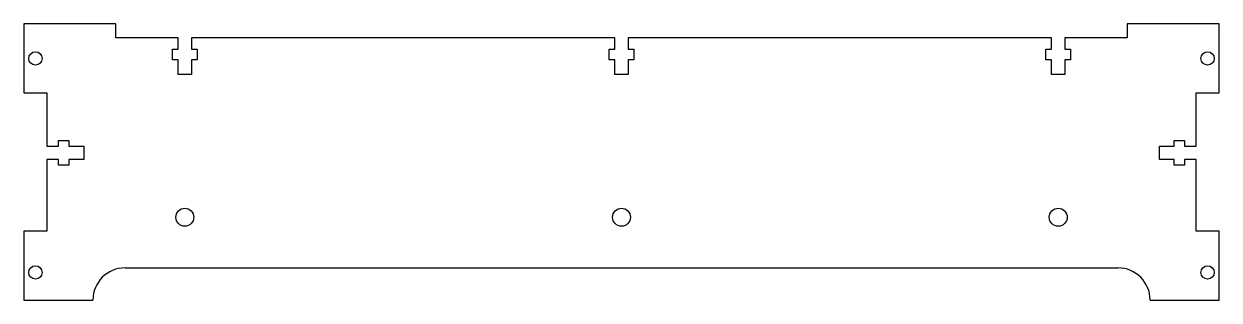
# Model space of a CAD drawing. Header units: millimetres. Extents: x 93 to 353, y 118 to 178.
import ezdxf

# ---------------------------------------------------------------- set-up
doc = ezdxf.new("R2010")
doc.units = ezdxf.units.MM

msp = doc.modelspace()

# ---------------------------------------------------------------- linework, layer by layer
at = {"color": 7, "linetype": 'Continuous', "lineweight": 25}
for p, q in [((93.42, 178.03), (93.42, 163.03)), ((113.42, 178.03), (93.42, 178.03)), ((113.42, 175.03), (113.42, 178.03)), ((333.42, 178.03), (333.42, 175.03)), ((353.42, 178.03), (333.42, 178.03)), ((353.42, 163.03), (353.42, 178.03)), ((126.97, 175.03), (113.42, 175.03)), ((126.97, 172.53), (126.97, 175.03)), ((129.87, 175.03), (129.87, 172.53)), ((221.97, 175.03), (129.87, 175.03)), ((221.97, 172.53), (221.97, 175.03)), ((224.87, 175.03), (224.87, 172.53)), ((316.97, 175.03), (224.87, 175.03)), ((316.97, 172.53), (316.97, 175.03)), ((319.87, 175.03), (319.87, 172.53)), ((333.42, 175.03), (319.87, 175.03)), ((125.74, 172.53), (126.97, 172.53)), ((125.74, 170.23), (125.74, 172.53)), ((129.87, 172.53), (131.09, 172.53)), ((131.09, 172.53), (131.09, 170.23)), ((220.74, 170.23), (220.74, 172.53)), ((220.74, 172.53), (221.97, 172.53)), ((224.87, 172.53), (226.09, 172.53)), ((226.09, 172.53), (226.09, 170.23)), ((315.74, 172.53), (316.97, 172.53)), ((315.74, 170.23), (315.74, 172.53)), ((319.87, 172.53), (321.09, 172.53)), ((321.09, 172.53), (321.09, 170.23)), ((126.97, 170.23), (125.74, 170.23)), ((126.97, 167.03), (126.97, 170.23)), ((129.87, 170.23), (129.87, 167.03)), ((131.09, 170.23), (129.87, 170.23)), ((221.97, 170.23), (220.74, 170.23)), ((221.97, 167.03), (221.97, 170.23)), ((224.87, 170.23), (224.87, 167.03)), ((226.09, 170.23), (224.87, 170.23)), ((316.97, 170.23), (315.74, 170.23)), ((316.97, 167.03), (316.97, 170.23)), ((319.87, 170.23), (319.87, 167.03)), ((321.09, 170.23), (319.87, 170.23)), ((129.87, 167.03), (126.97, 167.03)), ((224.87, 167.03), (221.97, 167.03)), ((319.87, 167.03), (316.97, 167.03)), ((93.42, 163.03), (98.42, 163.03)), ((98.42, 163.03), (98.42, 151.48)), ((348.42, 163.03), (353.42, 163.03)), ((348.42, 151.48), (348.42, 163.03)), ((98.42, 151.48), (100.92, 151.48)), ((100.92, 152.71), (103.22, 152.71)), ((100.92, 151.48), (100.92, 152.71)), ((103.22, 152.71), (103.22, 151.48)), ((103.22, 151.48), (106.42, 151.48)), ((106.42, 151.48), (106.42, 148.58)), ((340.42, 151.48), (343.62, 151.48)), ((340.42, 148.58), (340.42, 151.48)), ((343.62, 152.71), (345.92, 152.71)), ((343.62, 151.48), (343.62, 152.71)), ((345.92, 152.71), (345.92, 151.48)), ((345.92, 151.48), (348.42, 151.48)), ((98.42, 148.58), (98.42, 133.03)), ((100.92, 148.58), (98.42, 148.58)), ((100.92, 147.36), (100.92, 148.58)), ((103.22, 148.58), (103.22, 147.36)), ((106.42, 148.58), (103.22, 148.58)), ((343.62, 148.58), (340.42, 148.58)), ((343.62, 147.36), (343.62, 148.58)), ((345.92, 148.58), (345.92, 147.36)), ((348.42, 148.58), (345.92, 148.58)), ((348.42, 133.03), (348.42, 148.58)), ((103.22, 147.36), (100.92, 147.36)), ((345.92, 147.36), (343.62, 147.36)), ((93.42, 133.03), (93.42, 118.03)), ((98.42, 133.03), (93.42, 133.03)), ((353.42, 133.03), (348.42, 133.03)), ((353.42, 118.03), (353.42, 133.03)), ((115.42, 125.03), (331.42, 125.03)), ((93.42, 118.03), (108.42, 118.03)), ((338.42, 118.03), (353.42, 118.03))]:
    msp.add_line(p, q, dxfattribs=at)
for centre, radius in [((95.92, 170.53), 1.45), ((350.92, 170.53), 1.45), ((128.42, 136.03), 1.95), ((223.42, 136.03), 1.95), ((318.42, 136.03), 1.95), ((95.92, 124.03), 1.45), ((350.92, 124.03), 1.45)]:
    msp.add_circle(centre, radius, dxfattribs=at)
for centre, start, end in [((115.42, 118.03), 90, 180), ((331.42, 118.03), 0, 90)]:
    msp.add_arc(centre, 7, start, end, dxfattribs=at)

doc.saveas('drawing.dxf')
